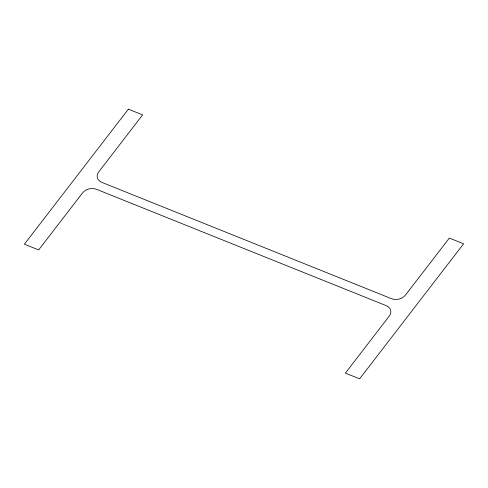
<?xml version="1.0" encoding="UTF-8"?>
<svg xmlns="http://www.w3.org/2000/svg" width="488" height="488" viewBox="0 0 488 488"><rect width="100%" height="100%" fill="white"/><g stroke="black" fill="none" stroke-linecap="round" stroke-linejoin="round"><path stroke-width="0.73" d="M128.368 109.172L24.4 244.214L38.65 249.935L82.563 192.894A10.169 7.686 -11.8 0 1 96.472 189.295L386.197 305.634A10.169 7.686 -11.8 0 1 389.296 316.071L345.382 373.106L359.632 378.828L463.6 243.786L449.35 238.065L405.436 295.106A10.169 7.686 -11.8 0 1 391.529 298.705L101.803 182.366A10.169 7.686 -11.8 0 1 98.704 171.929L142.618 114.893L128.368 109.172"/></g></svg>
